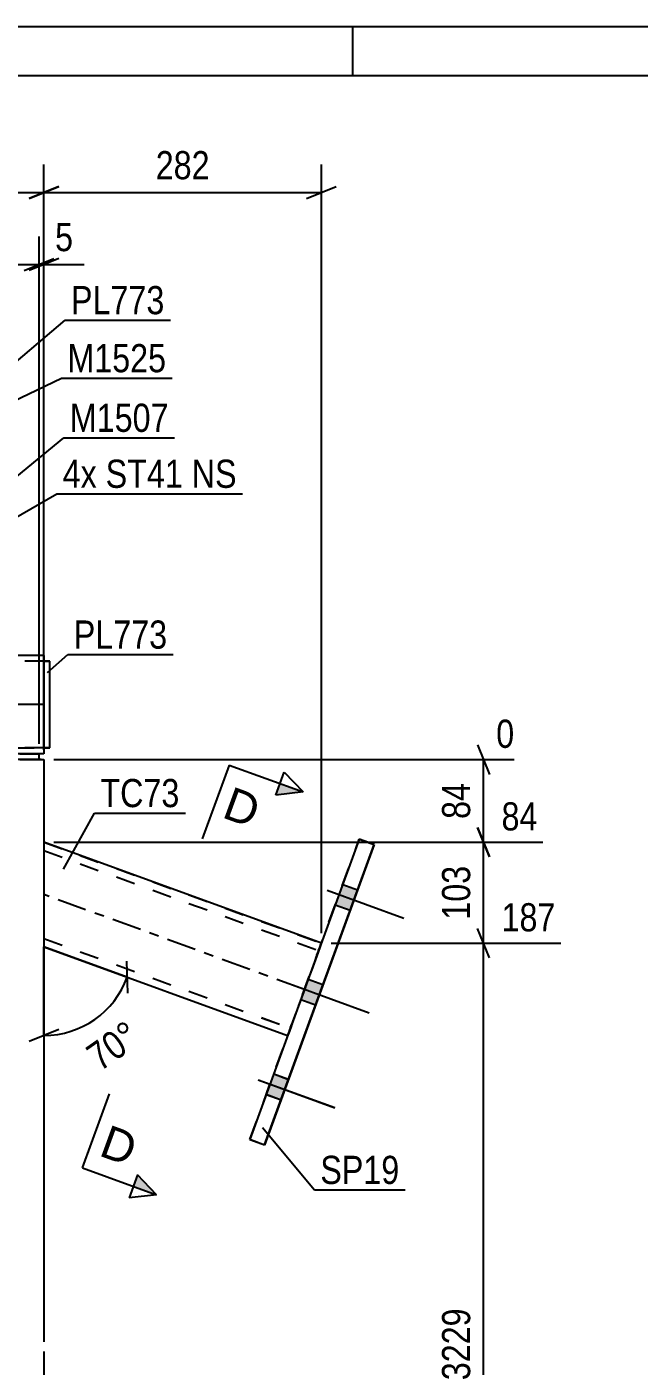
# Model space of a CAD drawing. Header units: millimetres. Extents: x -132 to 462, y -157 to 263.
# Drawn here: x 218.8 to 281.1, y 126.8 to 263 of the extents above; entities that cross this region are included whole.
import ezdxf

# ---------------------------------------------------------------- set-up
doc = ezdxf.new("R2010")
doc.units = ezdxf.units.MM
doc.linetypes.add('DXK_LINE_DOT2', pattern=[3.9198, 1.9599, -1.9599])
doc.linetypes.add('DXK_LINE_DOT3', pattern=[5.9187, 2.979, -0.9799, 0.9799, -0.9799])
doc.styles.add('Arial', font='ARIAL.TTF', dxfattribs={"height": 0.2})
doc.styles.add('Arial Narrow', font='ARIALN.TTF', dxfattribs={"height": 0.2})

# ---------------------------------------------------------------- blocks, each defined once
blk = doc.blocks.new('Unknown-339278202-1134')
at = {"color": 5, "linetype": 'Continuous'}
for p, q in [((461.95, 263), (-132.05, 263)), ((251.95, 258), (251.95, 263)), ((456.95, 258), (-127.05, 258))]:
    blk.add_line(p, q, dxfattribs=at)
blk = doc.blocks.new('Part-339278202-2172 - 2097')
at = {"color": 7, "linetype": 'DXK_LINE_DOT2'}
for p, q in [((219.39, 188.49), (218.09, 188.49)), ((219.39, 188.5), (218.39, 188.5)), ((220.06, 188.5), (219.39, 188.5)), ((220.26, 188.49), (219.39, 188.49)), ((220.56, 188.49), (220.26, 188.49))]:
    blk.add_line(p, q, dxfattribs=at)
at = {"color": 2, "linetype": 'Continuous'}
for p, q in [((220.26, 188.5), (220.06, 188.5)), ((220.26, 188.5), (220.56, 188.5)), ((220.56, 188.5), (220.56, 129.32)), ((220.56, 128.32), (220.56, 36))]:
    blk.add_line(p, q, dxfattribs=at)
blk = doc.blocks.new('Part-339278202-2131 - 2097')
at = {"color": 2, "linetype": 'Continuous'}
for p, q in [((252.6, 180.42), (241.49, 149.88)), ((242.99, 149.33), (254.11, 179.87)), ((254.11, 179.86), (242.99, 149.32)), ((254.11, 179.87), (252.6, 180.42)), ((254.1, 179.86), (254.11, 179.86)), ((254.11, 179.87), (254.11, 179.86)), ((241.49, 149.88), (242.99, 149.33)), ((241.49, 149.88), (241.49, 149.87)), ((242.99, 149.32), (241.49, 149.87)), ((241.49, 149.87), (241.49, 149.87)), ((242.99, 149.33), (242.99, 149.32))]:
    blk.add_line(p, q, dxfattribs=at)
at = {"color": 7, "linetype": 'DXK_LINE_DOT2'}
for p, q in [((241.49, 149.87), (252.6, 180.41)), ((252.6, 180.42), (252.6, 180.41)), ((252.6, 180.41), (254.1, 179.86))]:
    blk.add_line(p, q, dxfattribs=at)
blk = doc.blocks.new('Part-339278202-2141 - 2097')
at = {"color": 2, "linetype": 'Continuous'}
for p, q in [((248.76, 169.84), (220.56, 180.1)), ((220.56, 169.46), (245.33, 160.44)), ((220.56, 169.46), (245.33, 160.44))]:
    blk.add_line(p, q, dxfattribs=at)
at = {"color": 7, "linetype": 'DXK_LINE_DOT2'}
for p, q in [((220.56, 180.1), (220.56, 169.46)), ((220.56, 180.1), (248.76, 169.84)), ((220.56, 179.25), (248.48, 169.09)), ((220.56, 179.25), (248.48, 169.09)), ((220.56, 170.31), (245.61, 161.19)), ((220.56, 170.31), (245.61, 161.2)), ((248.48, 169.09), (245.67, 161.37)), ((248.42, 168.91), (245.67, 161.37)), ((248.31, 168.63), (248.46, 169.03)), ((248.4, 168.87), (248.31, 168.62)), ((248.46, 169.03), (248.4, 168.87)), ((248.59, 169.4), (248.42, 168.91)), ((248.46, 169.03), (248.48, 169.09)), ((248.48, 169.09), (248.46, 169.03)), ((248.48, 169.09), (248.59, 169.4)), ((248.48, 169.09), (248.48, 169.09)), ((248.71, 169.73), (248.59, 169.4)), ((248.59, 169.4), (248.71, 169.73)), ((248.76, 169.84), (248.71, 169.73)), ((248.71, 169.73), (248.76, 169.84)), ((248.76, 169.84), (248.76, 169.84)), ((248.31, 168.63), (245.78, 161.66)), ((248.31, 168.62), (245.78, 161.66)), ((245.5, 160.89), (245.38, 160.56)), ((245.38, 160.56), (245.5, 160.88)), ((245.67, 161.37), (245.5, 160.89)), ((245.5, 160.88), (245.67, 161.37)), ((245.63, 161.25), (245.61, 161.19)), ((245.61, 161.2), (245.63, 161.25)), ((245.61, 161.19), (245.61, 161.2)), ((245.78, 161.66), (245.63, 161.25)), ((245.63, 161.25), (245.69, 161.42)), ((245.69, 161.42), (245.78, 161.66)), ((245.38, 160.56), (245.33, 160.44)), ((245.33, 160.44), (245.38, 160.56)), ((245.33, 160.44), (245.33, 160.44)), ((245.33, 160.44), (245.33, 160.44))]:
    blk.add_line(p, q, dxfattribs=at)
at = {"color": 7, "linetype": 'DXK_LINE_DOT3'}
blk.add_line((247.04, 165.14), (220.56, 174.78), dxfattribs=at)
blk = doc.blocks.new('Part-339278202-2156 - 2097')
at = {"color": 2, "linetype": 'Continuous'}
for p, q in [((220.06, 189.1), (171.06, 189.1)), ((171.06, 188.5), (171.06, 189.1)), ((171.06, 188.5), (172.74, 188.5)), ((220.06, 188.5), (218.39, 188.5)), ((220.06, 188.5), (220.06, 189.1))]:
    blk.add_line(p, q, dxfattribs=at)
at = {"color": 7, "linetype": 'DXK_LINE_DOT2'}
for p, q in [((171.06, 189.09), (220.06, 189.09)), ((171.06, 188.49), (171.06, 188.5)), ((171.06, 188.49), (171.06, 188.5)), ((220.06, 188.49), (171.06, 188.49)), ((218.39, 188.5), (172.74, 188.5)), ((220.06, 188.49), (220.06, 188.5)), ((220.06, 188.5), (220.06, 188.49))]:
    blk.add_line(p, q, dxfattribs=at)
blk = doc.blocks.new('Bolt-339278202-2177 - 2097')
at = {"linetype": 'Continuous'}
for points in [[(250.93, 175.81), (250.17, 173.74), (251.68, 173.19), (252.43, 175.26)], [(250.93, 175.81), (250.17, 173.74), (251.68, 173.19), (252.43, 175.26)], [(250.93, 175.81), (250.17, 173.74), (251.68, 173.2), (252.43, 175.26)], [(247.42, 166.18), (246.67, 164.11), (248.17, 163.56), (248.92, 165.63)], [(247.42, 166.17), (246.67, 164.11), (248.17, 163.56), (248.92, 165.63)], [(243.92, 156.55), (243.16, 154.48), (244.67, 153.93), (245.42, 156)], [(243.92, 156.54), (243.16, 154.47), (244.67, 153.93), (245.42, 155.99)], [(243.92, 156.54), (243.16, 154.48), (244.67, 153.93), (245.42, 156)]]:
    blk.add_hatch(color=1, dxfattribs=at).paths.add_polyline_path(points)
at = {"color": 1, "linetype": 'Continuous'}
for p, q in [((250.93, 175.81), (252.43, 175.26)), ((250.93, 175.81), (252.43, 175.26)), ((250.93, 175.81), (252.43, 175.26)), ((249.33, 175.22), (257.13, 172.38)), ((249.33, 175.22), (257.13, 172.38)), ((249.33, 175.22), (257.13, 172.38)), ((250.17, 173.74), (251.68, 173.19)), ((250.17, 173.74), (251.68, 173.19)), ((250.17, 173.74), (251.68, 173.2)), ((247.42, 166.18), (248.92, 165.63)), ((247.42, 166.17), (248.92, 165.63)), ((245.82, 165.59), (253.62, 162.75)), ((245.82, 165.59), (253.62, 162.75)), ((246.67, 164.11), (248.17, 163.56)), ((246.67, 164.11), (248.17, 163.56)), ((242.32, 155.96), (250.12, 153.12)), ((242.32, 155.96), (250.12, 153.12)), ((242.32, 155.95), (250.12, 153.11)), ((243.92, 156.55), (245.42, 156)), ((243.92, 156.54), (245.42, 155.99)), ((243.92, 156.54), (245.42, 156)), ((243.16, 154.48), (244.67, 153.93)), ((243.16, 154.48), (244.67, 153.93)), ((243.16, 154.47), (244.67, 153.93))]:
    blk.add_line(p, q, dxfattribs=at)
blk = doc.blocks.new('Part-339278202-7743 - 2097')
at = {"color": 2, "linetype": 'Continuous'}
for p, q in [((170.56, 199.1), (173.21, 199.1)), ((170.56, 199.1), (170.56, 197.9)), ((197.42, 199.1), (193.21, 199.1)), ((220.56, 199.1), (217.42, 199.1)), ((220.56, 199.1), (220.56, 199.01)), ((220.56, 199.01), (220.56, 189.1)), ((170.56, 189.19), (170.56, 197.9)), ((170.56, 189.19), (170.56, 189.1)), ((170.56, 189.1), (171.06, 189.1)), ((170.56, 189.1), (171.06, 189.1)), ((220.56, 189.1), (220.06, 189.1)), ((220.56, 189.1), (220.06, 189.1))]:
    blk.add_line(p, q, dxfattribs=at)
at = {"color": 7, "linetype": 'DXK_LINE_DOT2'}
for p, q in [((220.56, 199.1), (170.56, 199.1)), ((170.56, 199.1), (170.56, 199.1)), ((173.21, 199.1), (193.21, 199.1)), ((217.42, 199.1), (197.42, 199.1)), ((220.56, 199.1), (220.56, 199.1)), ((220.56, 198.5), (170.56, 198.5)), ((220.56, 198.5), (170.56, 198.5)), ((170.56, 198.5), (170.56, 198.5)), ((170.56, 198.5), (170.56, 198.45)), ((170.56, 198.45), (170.56, 198.13)), ((220.56, 198.5), (220.56, 198.5)), ((220.56, 198.45), (220.56, 198.5)), ((170.56, 190.3), (170.56, 190.3)), ((170.56, 190.3), (170.56, 190.3)), ((170.56, 190.3), (170.56, 190.3)), ((170.56, 189.7), (220.56, 189.7)), ((220.56, 189.7), (170.56, 189.7)), ((170.56, 189.7), (170.56, 189.7)), ((220.56, 190.3), (220.56, 190.3)), ((220.56, 190.3), (220.56, 190.3)), ((220.56, 190.3), (220.56, 190.3)), ((220.56, 189.7), (220.56, 189.7)), ((170.56, 189.1), (170.56, 189.1)), ((170.56, 189.1), (170.56, 189.1)), ((220.06, 189.1), (171.06, 189.1)), ((220.06, 189.1), (171.06, 189.1)), ((220.56, 189.1), (220.56, 189.1)), ((220.56, 189.1), (220.56, 189.1))]:
    blk.add_line(p, q, dxfattribs=at)
at = {"color": 7, "linetype": 'DXK_LINE_DOT3'}
blk.add_line((220.56, 194.1), (170.56, 194.1), dxfattribs=at)
blk = doc.blocks.new('Part-339278202-7744 - 2097')
at = {"color": 2, "linetype": 'Continuous'}
for p, q in [((221.16, 198.5), (220.56, 198.5)), ((221.16, 189.7), (221.16, 198.5)), ((220.56, 189.7), (221.16, 189.7)), ((221.16, 189.7), (220.56, 189.7))]:
    blk.add_line(p, q, dxfattribs=at)
at = {"color": 7, "linetype": 'DXK_LINE_DOT2'}
for p, q in [((220.56, 189.7), (220.56, 198.5)), ((220.56, 198.5), (221.16, 198.5)), ((220.56, 189.7), (220.56, 189.7)), ((221.16, 189.7), (221.16, 189.7)), ((221.16, 189.7), (221.16, 189.7))]:
    blk.add_line(p, q, dxfattribs=at)
blk = doc.blocks.new('StraightDimension-339278202-2503 - 2097')
at = {"color": 7, "linetype": 'Continuous'}
for p, q in [((220.06, 190.1), (220.06, 241.69)), ((220.56, 189.5), (220.56, 241.69)), ((218.56, 238.24), (221.56, 239.44)), ((222.06, 239.44), (219.06, 238.24)), ((220.06, 238.84), (220.56, 238.84)), ((220.56, 238.84), (224.64, 238.84)), ((220.56, 238.84), (224.64, 238.84))]:
    blk.add_line(p, q, dxfattribs=at)
at = {"color": 0}
blk.add_wipeout([(224.12, 239.59), (224.12, 243.79), (221.09, 243.79), (221.09, 239.59)], dxfattribs=at)
at = {"color": 3, "style": 'Arial Narrow'}
blk.add_text('5', height=2.86, dxfattribs=at).set_placement((221.69, 240.19))
blk = doc.blocks.new('StraightDimension-339278202-2509 - 2097')
at = {"color": 7, "linetype": 'Continuous'}
for p, q in [((171.06, 190.1), (171.06, 241.69)), ((220.06, 190.1), (220.06, 241.69)), ((172.56, 239.44), (169.56, 238.24)), ((171.06, 238.84), (220.06, 238.84)), ((218.56, 238.24), (221.56, 239.44))]:
    blk.add_line(p, q, dxfattribs=at)
at = {"color": 0}
blk.add_wipeout([(198.91, 239.59), (198.91, 243.79), (192.22, 243.79), (192.22, 239.59)], dxfattribs=at)
at = {"color": 3, "style": 'Arial Narrow'}
blk.add_text('490', height=2.863, dxfattribs=at).set_placement((192.82, 240.19))
blk = doc.blocks.new('StraightDimension-339278202-2318 - 2097')
at = {"color": 7, "linetype": 'Continuous'}
for p, q in [((220.56, 189.49), (220.56, 249)), ((248.76, 170.84), (248.76, 249)), ((222.06, 246.75), (219.06, 245.55)), ((247.26, 245.55), (250.26, 246.75)), ((220.56, 246.15), (248.76, 246.15))]:
    blk.add_line(p, q, dxfattribs=at)
at = {"color": 0}
blk.add_wipeout([(238, 246.9), (238, 251.1), (231.32, 251.1), (231.32, 246.9)], dxfattribs=at)
at = {"color": 3, "style": 'Arial Narrow'}
blk.add_text('282', height=2.863, dxfattribs=at).set_placement((231.92, 247.5))
blk = doc.blocks.new('StraightDimension-339278202-2328 - 2097')
at = {"color": 7, "linetype": 'Continuous'}
for p, q in [((170.56, 189.49), (170.56, 249)), ((220.56, 189.49), (220.56, 249)), ((172.06, 246.75), (169.06, 245.55)), ((219.06, 245.55), (222.06, 246.75)), ((170.56, 246.15), (220.56, 246.15))]:
    blk.add_line(p, q, dxfattribs=at)
at = {"color": 0}
blk.add_wipeout([(198.91, 246.9), (198.91, 251.1), (192.22, 251.1), (192.22, 246.9)], dxfattribs=at)
at = {"color": 3, "style": 'Arial Narrow'}
blk.add_text('500', height=2.863, dxfattribs=at).set_placement((192.82, 247.5))
blk = doc.blocks.new('AngleDimension-339278202-2414 - 2097')
at = {"color": 7, "linetype": 'Continuous'}
for p, q in [((229.02, 166.38), (220.56, 169.46)), ((220.56, 160.46), (220.56, 169.46)), ((220.56, 168.46), (220.56, 160.46)), ((229.07, 164.77), (228.97, 168)), ((222.06, 161.06), (219.06, 159.86))]:
    blk.add_line(p, q, dxfattribs=at)
blk.add_arc((220.56, 169.46), 9, 270, 340, dxfattribs=at)
at = {"color": 0}
blk.add_wipeout([(231.4, 159.62), (228.99, 163.06), (223.7, 159.35), (226.11, 155.91)], dxfattribs=at)
at = {"color": 3, "style": 'Arial Narrow'}
blk.add_text('70°', height=2.863, rotation=35.002, dxfattribs=at).set_placement((226.26, 156.75))
blk = doc.blocks.new('StraightDimension-339278202-2418 - 2097')
at = {"color": 7, "linetype": 'Continuous'}
for p, q in [((264.63, 190), (265.83, 187)), ((221.56, 188.5), (268.36, 188.5)), ((265.23, 180.1), (265.23, 188.5)), ((265.83, 178.6), (264.63, 181.6)), ((221.56, 180.1), (271.28, 180.1))]:
    blk.add_line(p, q, dxfattribs=at)
at = {"color": 0, "linetype": 'Continuous'}
blk.add_wipeout([(268.96, 189.1), (268.96, 193.3), (265.93, 193.3), (265.93, 189.1)], dxfattribs=at)
at = {"color": 0}
blk.add_wipeout([(264.48, 186.73), (260.28, 186.73), (260.28, 181.87), (264.48, 181.87)], dxfattribs=at)
at = {"color": 3, "linetype": 'Continuous', "style": 'Arial Narrow'}
blk.add_text('0', height=2.86, dxfattribs=at).set_placement((266.53, 189.7))
at = {"color": 3, "style": 'Arial Narrow'}
blk.add_text('84', height=2.863, rotation=90.0002, dxfattribs=at).set_placement((263.88, 182.47))
blk = doc.blocks.new('StraightDimension-339278202-2424 - 2097')
at = {"color": 7, "linetype": 'Continuous'}
for p, q in [((264.63, 181.6), (265.83, 178.6)), ((221.56, 180.1), (271.28, 180.1)), ((265.23, 169.84), (265.23, 180.1)), ((265.83, 168.34), (264.63, 171.34)), ((249.76, 169.84), (273.1, 169.84))]:
    blk.add_line(p, q, dxfattribs=at)
at = {"color": 0, "linetype": 'Continuous'}
blk.add_wipeout([(271.33, 180.7), (271.33, 184.9), (266.47, 184.9), (266.47, 180.7)], dxfattribs=at)
at = {"color": 0}
blk.add_wipeout([(264.48, 178.31), (260.28, 178.31), (260.28, 171.63), (264.48, 171.63)], dxfattribs=at)
at = {"color": 3, "linetype": 'Continuous', "style": 'Arial Narrow'}
blk.add_text('84', height=2.863, dxfattribs=at).set_placement((267.07, 181.3))
at = {"color": 3, "style": 'Arial Narrow'}
blk.add_text('103', height=2.863, rotation=90.0002, dxfattribs=at).set_placement((263.88, 172.23))
blk = doc.blocks.new('StraightDimension-339278202-2432 - 2097')
at = {"color": 7, "linetype": 'Continuous'}
for p, q in [((265.83, 168.34), (264.63, 171.34)), ((249.76, 169.84), (273.1, 169.84)), ((265.23, 88.28), (265.23, 169.84)), ((264.63, 89.78), (265.83, 86.78)), ((221.56, 88.28), (274.93, 88.28))]:
    blk.add_line(p, q, dxfattribs=at)
at = {"color": 0}
blk.add_wipeout([(264.48, 133.32), (260.28, 133.32), (260.28, 124.81), (264.48, 124.81)], dxfattribs=at)
at = {"color": 3, "style": 'Arial Narrow'}
blk.add_text('3229', height=2.863, rotation=90.0002, dxfattribs=at).set_placement((263.88, 125.41))
at = {"color": 0, "linetype": 'Continuous'}
blk.add_wipeout([(273.16, 170.44), (273.16, 174.64), (266.47, 174.64), (266.47, 170.44)], dxfattribs=at)
at = {"color": 3, "linetype": 'Continuous', "style": 'Arial Narrow'}
blk.add_text('187', height=2.863, dxfattribs=at).set_placement((267.07, 171.04))
blk = doc.blocks.new('Mark-339278202-2127 - 2097')
at = {"color": 0}
blk.add_wipeout([(256.69, 145.36), (256.69, 148.36), (248.65, 148.36), (248.65, 145.36)], dxfattribs=at)
blk.add_wipeout([(256.69, 145.36), (256.69, 148.36), (248.65, 148.36), (248.65, 145.36)], dxfattribs=at)
at = {"color": 30, "linetype": 'Continuous'}
for p, q in [((242.78, 151.09), (248.05, 144.76)), ((248.05, 144.76), (257.29, 144.76))]:
    blk.add_line(p, q, dxfattribs=at)
at = {"color": 3, "style": 'Arial Narrow'}
blk.add_text('SP19', height=2.863, dxfattribs=at).set_placement((248.65, 145.36))
blk = doc.blocks.new('Mark-339278202-14059 - 2097')
at = {"color": 0}
blk.add_wipeout([(232.81, 233.78), (232.81, 236.78), (223.31, 236.78), (223.31, 233.78)], dxfattribs=at)
blk.add_wipeout([(232.81, 233.78), (232.81, 236.78), (223.31, 236.78), (223.31, 233.78)], dxfattribs=at)
at = {"color": 30, "linetype": 'Continuous'}
for p, q in [((213.85, 225.67), (222.71, 233.18)), ((222.71, 233.18), (233.41, 233.18))]:
    blk.add_line(p, q, dxfattribs=at)
at = {"color": 3, "style": 'Arial Narrow'}
blk.add_text('PL773', height=2.863, dxfattribs=at).set_placement((223.31, 233.78))
blk = doc.blocks.new('Mark-339278202-2137 - 2097')
at = {"color": 0}
blk.add_wipeout([(234.33, 183.67), (234.33, 186.67), (226.3, 186.67), (226.3, 183.67)], dxfattribs=at)
blk.add_wipeout([(234.33, 183.67), (234.33, 186.67), (226.3, 186.67), (226.3, 183.67)], dxfattribs=at)
at = {"color": 30, "linetype": 'Continuous'}
for p, q in [((222.55, 177.38), (225.7, 183.07)), ((225.7, 183.07), (234.93, 183.07))]:
    blk.add_line(p, q, dxfattribs=at)
at = {"color": 3, "style": 'Arial Narrow'}
blk.add_text('TC73', height=2.863, dxfattribs=at).set_placement((226.3, 183.67))
blk = doc.blocks.new('SectionMark-339278202-2578 - 2097')
at = {"linetype": 'Continuous'}
for points in [[(244.12, 184.89), (244.55, 186.06), (246.9, 185.21)], [(229.65, 145.11), (230.07, 146.29), (231.99, 144.26)]]:
    blk.add_hatch(color=6, dxfattribs=at).paths.add_polyline_path(points)
at = {"color": 6, "linetype": 'Continuous'}
for p, q in [((244.12, 184.89), (244.98, 187.24)), ((244.98, 187.24), (246.9, 185.21)), ((246.9, 185.21), (244.12, 184.89)), ((230.07, 146.29), (229.22, 143.94)), ((231.99, 144.26), (230.07, 146.29)), ((231.99, 144.26), (229.22, 143.94))]:
    blk.add_line(p, q, dxfattribs=at)
at = {"color": 0, "linetype": 'Continuous'}
for points in [[(241.69, 181.52), (242.89, 184.81), (239.72, 185.96), (238.53, 182.67)], [(229.18, 147.14), (230.38, 150.43), (227.21, 151.58), (226.02, 148.29)]]:
    blk.add_wipeout(points, dxfattribs=at)
at = {"color": 6, "linetype": 'Continuous'}
for p, q in [((239.38, 187.95), (236.65, 180.43)), ((239.38, 187.95), (246.9, 185.21)), ((224.48, 146.99), (227.21, 154.51)), ((224.48, 146.99), (231.99, 144.26))]:
    blk.add_line(p, q, dxfattribs=at)
at = {"color": 3, "linetype": 'Continuous', "style": 'Arial'}
for p in [(238.53, 182.67), (226.02, 148.29)]:
    blk.add_text('D', height=3.34, rotation=-20.002, dxfattribs=at).set_placement(p)
blk = doc.blocks.new('Mark-339278202-7763 - 2097')
at = {"color": 0}
blk.add_wipeout([(233.09, 199.78), (233.09, 202.78), (223.59, 202.78), (223.59, 199.78)], dxfattribs=at)
blk.add_wipeout([(233.09, 199.78), (233.09, 202.78), (223.59, 202.78), (223.59, 199.78)], dxfattribs=at)
at = {"color": 30, "linetype": 'Continuous'}
for p, q in [((220.93, 197.35), (222.99, 199.18)), ((222.99, 199.18), (233.69, 199.18))]:
    blk.add_line(p, q, dxfattribs=at)
at = {"color": 3, "style": 'Arial Narrow'}
blk.add_text('PL773', height=2.863, dxfattribs=at).set_placement((223.59, 199.78))
blk = doc.blocks.new('MarkSet-339278202-9768 - 2097')
at = {"color": 0}
for points in [[(225.93, 216.13), (225.93, 219.13), (222.46, 219.13), (222.46, 216.13)], [(234.68, 216.13), (234.68, 219.13), (226.83, 219.13), (226.83, 216.13)], [(240.15, 216.13), (240.15, 219.13), (235.58, 219.13), (235.58, 216.13)]]:
    blk.add_wipeout(points, dxfattribs=at)
for points in [[(225.93, 216.13), (225.93, 219.13), (222.46, 219.13), (222.46, 216.13)], [(234.68, 216.13), (234.68, 219.13), (226.83, 219.13), (226.83, 216.13)], [(240.15, 216.13), (240.15, 219.13), (235.58, 219.13), (235.58, 216.13)]]:
    blk.add_wipeout(points, dxfattribs=at)
at = {"color": 30, "linetype": 'Continuous'}
for p, q in [((206.27, 206.53), (221.86, 215.53)), ((221.86, 215.53), (240.75, 215.53))]:
    blk.add_line(p, q, dxfattribs=at)
at = {"color": 3, "style": 'Arial Narrow'}
for s, p in [('4x', (222.46, 216.13)), ('ST41', (226.83, 216.13)), ('NS', (235.58, 216.13))]:
    blk.add_text(s, height=2.863, dxfattribs=at).set_placement(p)
blk = doc.blocks.new('Mark-339278202-14048 - 2097')
at = {"color": 0}
blk.add_wipeout([(232.99, 227.88), (232.99, 230.88), (222.94, 230.88), (222.94, 227.88)], dxfattribs=at)
blk.add_wipeout([(232.99, 227.88), (232.99, 230.88), (222.94, 230.88), (222.94, 227.88)], dxfattribs=at)
at = {"color": 30, "linetype": 'Continuous'}
for p, q in [((204.15, 218.55), (222.34, 227.28)), ((222.34, 227.28), (233.59, 227.28))]:
    blk.add_line(p, q, dxfattribs=at)
at = {"color": 3, "style": 'Arial Narrow'}
blk.add_text('M1525', height=2.863, dxfattribs=at).set_placement((222.94, 227.88))
blk = doc.blocks.new('Mark-339278202-14072 - 2097')
at = {"color": 0}
blk.add_wipeout([(233.24, 221.82), (233.24, 224.82), (223.19, 224.82), (223.19, 221.82)], dxfattribs=at)
blk.add_wipeout([(233.24, 221.82), (233.24, 224.82), (223.19, 224.82), (223.19, 221.82)], dxfattribs=at)
at = {"color": 30, "linetype": 'Continuous'}
for p, q in [((211.15, 211.85), (222.59, 221.22)), ((222.59, 221.22), (233.84, 221.22))]:
    blk.add_line(p, q, dxfattribs=at)
at = {"color": 3, "style": 'Arial Narrow'}
blk.add_text('M1507', height=2.863, dxfattribs=at).set_placement((223.19, 221.82))

msp = doc.modelspace()

# ---------------------------------------------------------------- block references
for name in ['Unknown-339278202-1134', 'Part-339278202-7743 - 2097', 'Part-339278202-7744 - 2097', 'Part-339278202-2172 - 2097', 'Part-339278202-2156 - 2097', 'Part-339278202-2141 - 2097', 'Part-339278202-2131 - 2097', 'Bolt-339278202-2177 - 2097']:
    msp.add_blockref(name, (0, 0))

# ---------------------------------------------------------------- next in the draw order: block references
for name in ['StraightDimension-339278202-2503 - 2097', 'AngleDimension-339278202-2414 - 2097']:
    msp.add_blockref(name, (0, 0))

# ---------------------------------------------------------------- next in the draw order: block references
msp.add_blockref('StraightDimension-339278202-2509 - 2097', (0, 0))

# ---------------------------------------------------------------- next in the draw order: block references
msp.add_blockref('StraightDimension-339278202-2318 - 2097', (0, 0))

# ---------------------------------------------------------------- next in the draw order: block references
msp.add_blockref('StraightDimension-339278202-2328 - 2097', (0, 0))

# ---------------------------------------------------------------- next in the draw order: block references
for name in ['Mark-339278202-14059 - 2097', 'MarkSet-339278202-9768 - 2097', 'Mark-339278202-7763 - 2097', 'StraightDimension-339278202-2418 - 2097']:
    msp.add_blockref(name, (0, 0))

# ---------------------------------------------------------------- next in the draw order: block references
for name in ['Mark-339278202-14048 - 2097', 'StraightDimension-339278202-2424 - 2097']:
    msp.add_blockref(name, (0, 0))

# ---------------------------------------------------------------- next in the draw order: block references
for name in ['Mark-339278202-14072 - 2097', 'Mark-339278202-2137 - 2097', 'StraightDimension-339278202-2432 - 2097']:
    msp.add_blockref(name, (0, 0))

# ---------------------------------------------------------------- next in the draw order: block references
msp.add_blockref('Mark-339278202-2127 - 2097', (0, 0))

# ---------------------------------------------------------------- next in the draw order: block references
msp.add_blockref('SectionMark-339278202-2578 - 2097', (0, 0))

doc.saveas('drawing.dxf')
